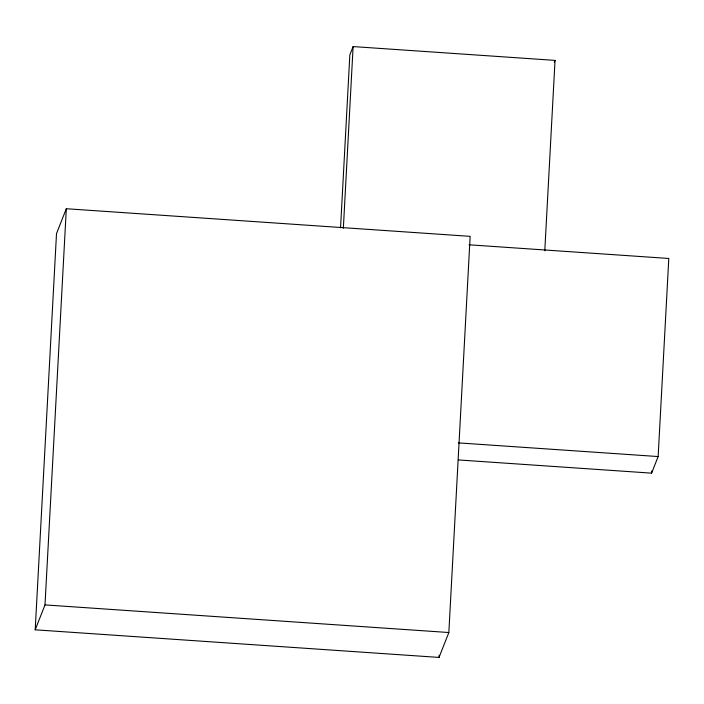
<?xml version="1.0" encoding="UTF-8"?>
<svg xmlns="http://www.w3.org/2000/svg" width="704" height="704" viewBox="0 0 704 704"><rect width="100%" height="100%" fill="white"/><g stroke="black" fill="none" stroke-linecap="round" stroke-linejoin="round"><path stroke-width="1.06" d="M35.2 629.807L56.505 233.622L66.317 208.727L470.149 236.35L448.844 632.526L439.032 657.422L35.2 629.807L45.003 604.903L66.317 208.727M340.551 227.788L349.844 54.877L353.118 46.578L555.034 60.386L544.79 250.818M343.35 228.246L353.118 46.578M439.032 657.422L439.155 655.23M458.471 459.941L651.605 473.15L651.728 470.958M651.605 473.15L658.143 456.553L668.8 258.465L469.075 244.798M554.312 62.234L555.034 60.386M458.418 442.886L658.143 456.553M45.003 604.903L448.844 632.526"/></g></svg>
